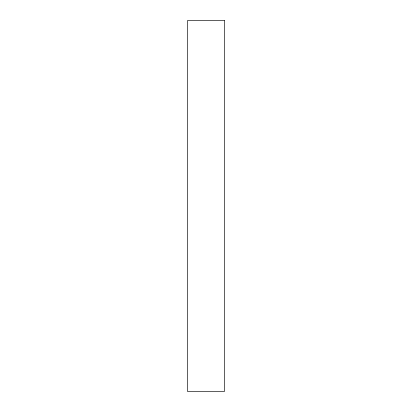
<?xml version="1.0" encoding="UTF-8"?>
<svg xmlns="http://www.w3.org/2000/svg" width="412" height="412" viewBox="0 0 412 412"><rect width="100%" height="100%" fill="white"/><g stroke="black" fill="none" stroke-linecap="round" stroke-linejoin="round"><path stroke-width="0.62" d="M224.54 20.6L187.46 20.6L187.46 391.4L224.54 391.4L224.54 20.6"/></g></svg>
